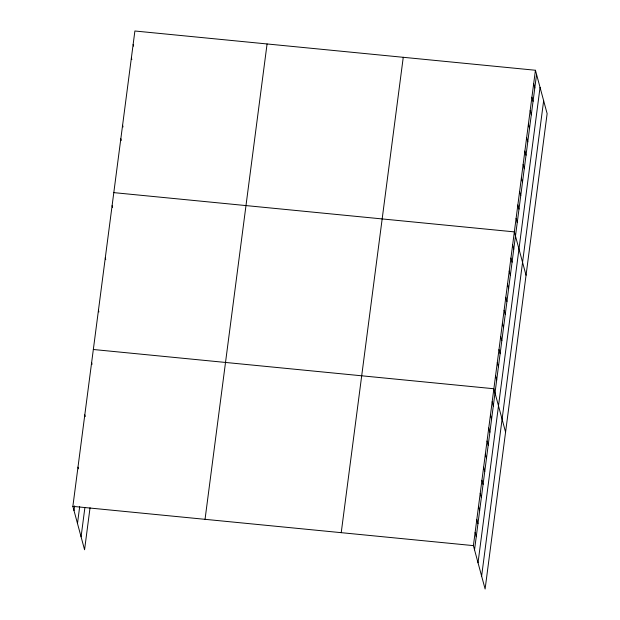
<?xml version="1.0" encoding="UTF-8"?>
<svg xmlns="http://www.w3.org/2000/svg" width="620" height="620" viewBox="0 0 620 620"><rect width="100%" height="100%" fill="white"/><g stroke="black" fill="none" stroke-linecap="round" stroke-linejoin="round"><path stroke-width="0.93" d="M90.047 507.726L84.568 549.746L72.865 506.37L134.889 31L535.432 70.254L547.135 113.631L485.111 589L473.401 545.623L535.432 70.254M73.997 510.57L74.609 505.904M77.485 523.497L79.678 506.687M81.081 536.819L84.855 507.873M205.042 519.32L267.073 43.95M341.225 532.665L403.256 57.296M474.54 549.824L536.564 74.454M478.028 562.751L540.051 87.381M481.624 576.073L543.647 100.704M113.801 192.626L514.344 231.88L526.047 275.257M93.333 349.494L493.877 388.748L505.579 432.132M72.865 506.37L473.401 545.623M533.673 83.723L534.812 87.924M531.921 97.193L533.053 101.393M530.162 110.662L531.293 114.863M528.403 124.132L529.534 128.332M526.644 137.594L527.783 141.802M524.884 151.063L526.024 155.263M523.133 164.533L524.264 168.733M521.374 178.002L522.505 182.203M519.614 191.472L520.746 195.672M517.855 204.941L518.994 209.142M516.104 218.411L517.235 222.611M512.639 244.954L513.771 249.155M510.934 258.021L512.066 262.229M509.229 271.095L510.361 275.296M507.517 284.169L508.656 288.37M505.811 297.244L506.951 301.444M504.107 310.31L505.246 314.518M502.401 323.384L503.533 327.585M500.696 336.459L501.828 340.659M498.992 349.533L500.123 353.733M497.286 362.607L498.418 366.808M495.582 375.673L496.713 379.882M492.171 401.822L493.303 406.022M490.459 414.896L491.598 419.097M488.754 427.971L489.893 432.171M487.049 441.037L488.18 445.245M485.344 454.111L486.475 458.312M483.639 467.186L484.77 471.386M481.934 480.26L483.065 484.46M480.229 493.334L481.36 497.535M478.524 506.4L479.655 510.609M476.819 519.475L477.95 523.675M475.106 532.549L476.245 536.75M133.137 44.47L133.587 46.151M131.378 57.939L131.827 59.621M122.59 125.279L123.039 126.96M120.83 138.748L121.288 140.43M112.096 205.701L112.553 207.382M105.276 257.99L105.725 259.672M98.448 310.279L98.906 311.961M91.628 362.568L92.078 364.25M84.8 414.857L85.258 416.539M77.981 467.147L78.43 468.829"/></g></svg>
